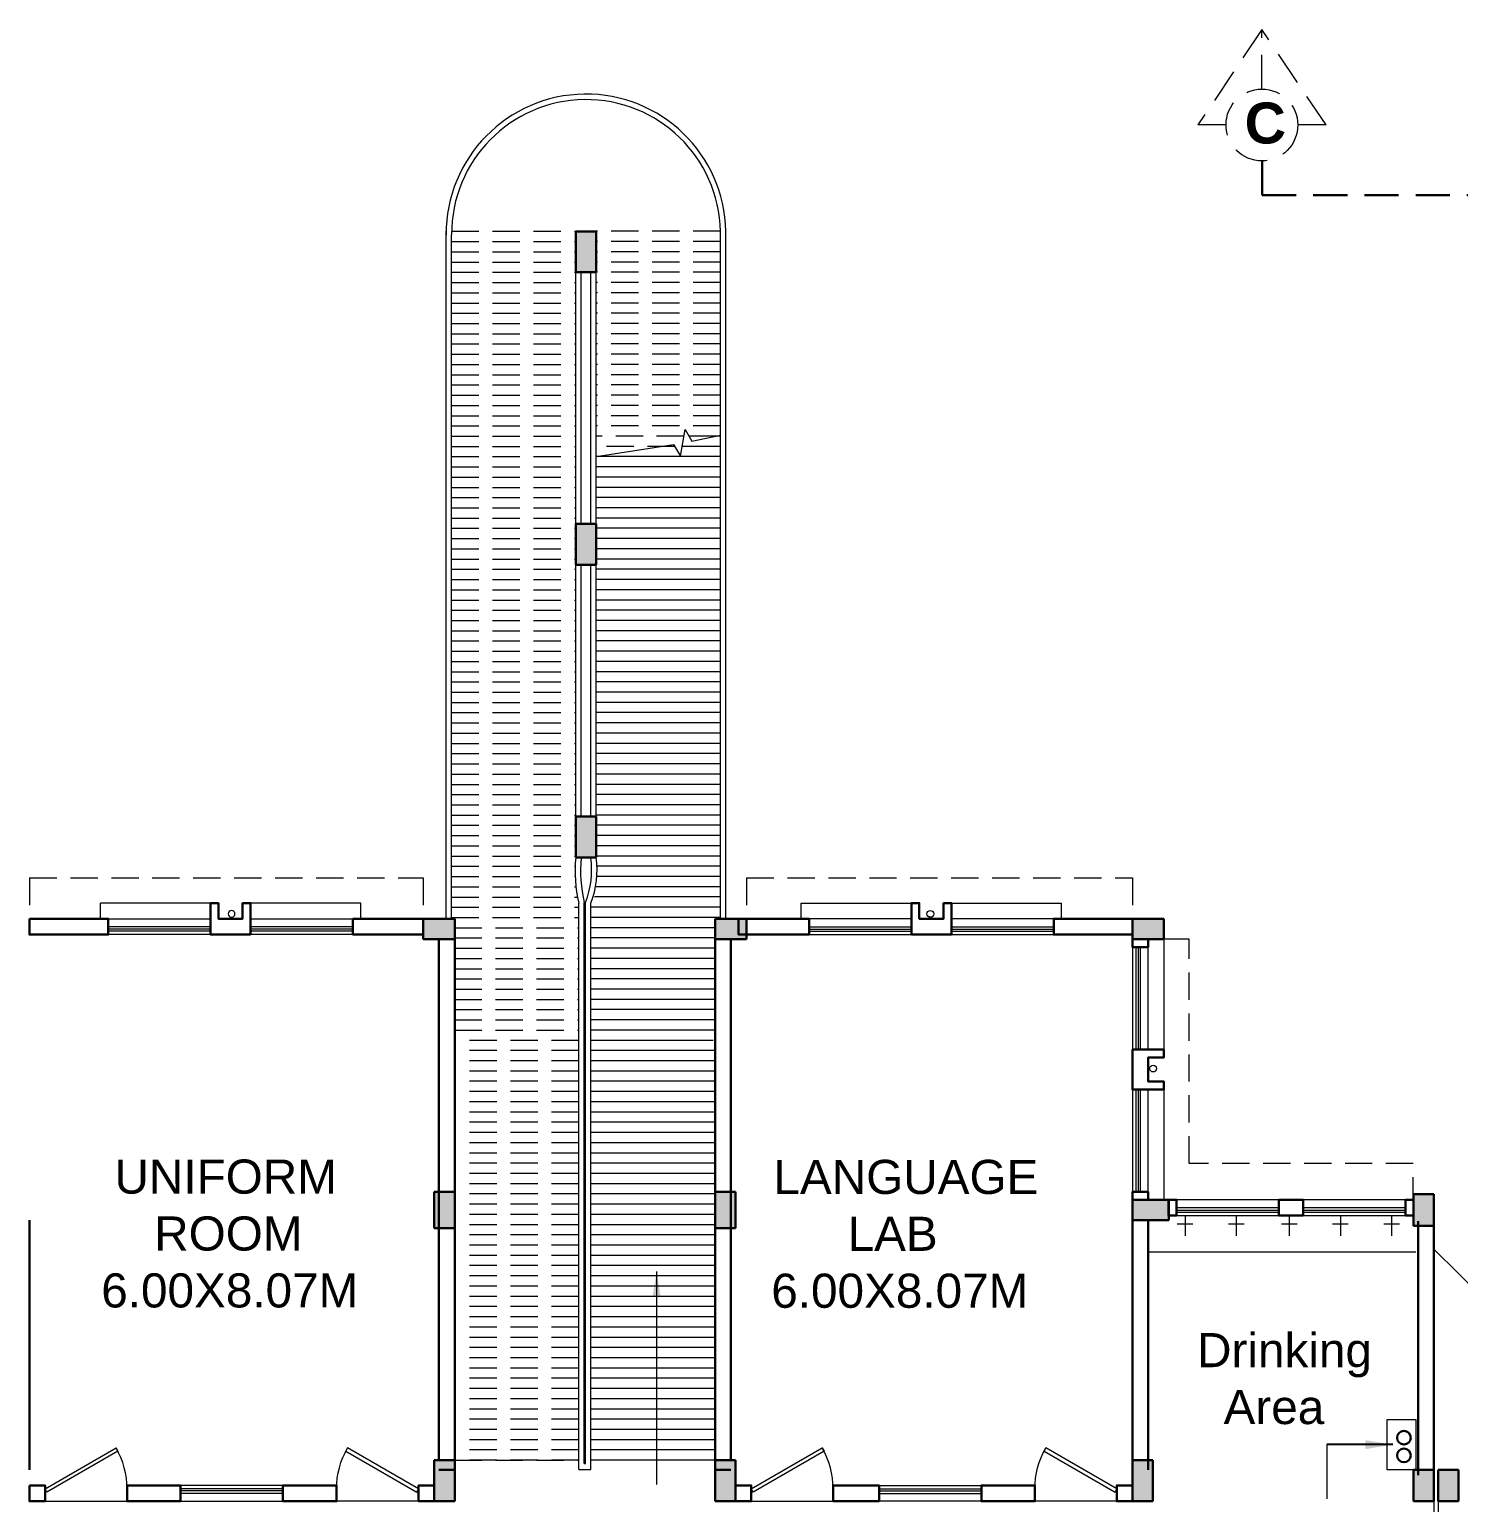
# Model space of a CAD drawing. Header units: millimetres. Extents: x 3614 to 12428, y -844 to 6844.
# Drawn here: x 5632.47 to 5653.4, y -545.58 to -524 of the extents above; entities that cross this region are included whole.
import ezdxf

# ---------------------------------------------------------------- set-up
doc = ezdxf.new("R2010")
doc.units = ezdxf.units.MM
doc.header["$LTSCALE"] = 40
doc.header["$MEASUREMENT"] = 0
doc.linetypes.add('DASHED', pattern=[0.75, 0.5, -0.25])
doc.linetypes.add('DASHED2', pattern=[0.375, 0.25, -0.125])
doc.layers.get('0').update_dxf_attribs({"linetype": 'CONTINUOUS', "lineweight": 20})
for name, color, linetype, lineweight in [('CLL LEV.', 15, 'CONTINUOUS', 18), ('Column', 252, 'CONTINUOUS', 30), ('Column Hatch', 253, 'CONTINUOUS', 13), ('Dim', 220, 'CONTINUOUS', 15), ('Door', 54, 'CONTINUOUS', 18), ('EXPANSION JOINT', 248, 'CONTINUOUS', 20), ('Fixture', 44, 'CONTINUOUS', 15), ('Hidden', 30, 'DASHED', 18), ('LINE', 22, 'CONTINUOUS', 13), ('Railing', 23, 'CONTINUOUS', 18), ('RAMP', 213, 'CONTINUOUS', 15), ('Section', 72, 'DASHED2', 30), ('Services', 1, 'DASHED', 30), ('TEXT', 7, 'CONTINUOUS', 20), ('Ventilator', 6, 'DASHED', 18), ('Wall', 7, 'CONTINUOUS', 30), ('Window', 150, 'CONTINUOUS', 15), ('Window-Wall', 7, 'CONTINUOUS', 18)]:
    doc.layers.add(name, color=color, linetype=linetype, lineweight=lineweight)
doc.styles.add('DIM', font='arial.ttf')
doc.styles.add('L120', font='simplex.shx', dxfattribs={"height": 1})
doc.styles.get("Standard").update_dxf_attribs({"font": 'txt.shx', "height": 0.03937})
doc.styles.add('Tabrej', font='GOTHIC.TTF')
doc.dimstyles.new('Current Dim style', dxfattribs={"dimscale": 0.3, "dimtxt": 1.8, "dimasz": 1.2, "dimexe": 0.18, "dimexo": 1, "dimgap": 0.09, "dimtad": 0, "dimzin": 0, "dimdsep": 46, "dimtxsty": 'Tabrej', "dimcen": 0.09, "dimclrd": 256, "dimclre": 256, "dimclrt": 7, "dimadec": 0, "dimazin": 0, "dimtfac": 1, "dimtofl": 0, "dimtmove": 2, "dimatfit": 3, "dimfxl": 0, "dimtolj": 1, "dimtzin": 0, "dimlwd": -1, "dimlwe": -1, "dimarcsym": 0})
doc.dimstyles.get("Standard").update_dxf_attribs({"dimtxt": 0.18, "dimasz": 0.18, "dimexe": 0.18, "dimexo": 0.0625, "dimgap": 0.09, "dimtad": 0, "dimtih": 1, "dimtoh": 1, "dimdec": 4, "dimzin": 0, "dimdsep": 46, "dimtxsty": 'Standard', "dimcen": 0.09, "dimadec": 0, "dimazin": 0, "dimtfac": 1, "dimtdec": 4, "dimtofl": 0, "dimtmove": 0, "dimatfit": 3, "dimfxl": 0, "dimtolj": 1, "dimtzin": 0, "dimarcsym": 0})

# ---------------------------------------------------------------- blocks, each defined once
blk = doc.blocks.new('colm 600')
at = {"layer": 'Column Hatch'}
h = blk.add_hatch(color=0, dxfattribs=at)
h.dxf.hatch_style = 1
h.paths.add_polyline_path([(5460.775, -628.796), (5460.475, -628.796), (5460.475, -629.396), (5460.775, -629.396)])
at = {"layer": 'Column'}
for p, q in [((5460.775, -628.796), (5460.475, -628.796)), ((5460.475, -628.796), (5460.475, -629.396)), ((5460.775, -629.396), (5460.775, -628.796)), ((5460.475, -629.396), (5460.775, -629.396))]:
    blk.add_line(p, q, dxfattribs=at)
blk = doc.blocks.new('COLUMN 546')
at = {"layer": 'Column Hatch'}
h = blk.add_hatch(color=0, dxfattribs=at)
h.dxf.hatch_style = 1
h.paths.add_polyline_path([(0, 0), (0.3, 0), (0.3, 0.46), (0, 0.46)])
at = {"layer": 'Column'}
for p, q in [((0.3, 0.46), (0, 0.46)), ((0, 0.46), (0, 0)), ((0.3, 0), (0.3, 0.46)), ((0, 0), (0.3, 0))]:
    blk.add_line(p, q, dxfattribs=at)
blk = doc.blocks.new('WINDOW 1')
at = {"layer": 'CLL LEV.'}
for p, q in [((-0.115, -0.23), (-0.115, -0.46)), ((1.615, -0.23), (1.615, -0.46)), ((-0.115, -0.46), (1.615, -0.46))]:
    blk.add_line(p, q, dxfattribs=at)
at = {"layer": 'Window'}
for p, q in [((0, -0.051), (1.5, -0.051)), ((0, -0.081), (1.5, -0.081))]:
    blk.add_line(p, q, dxfattribs=at)
at = {"layer": 'Window-Wall'}
for p, q in [((0, 0), (1.5, 0)), ((0, -0.23), (0, 0)), ((1.5, 0), (1.5, -0.23)), ((0, -0.115), (1.5, -0.115)), ((1.5, -0.23), (0, -0.23))]:
    blk.add_line(p, q, dxfattribs=at)
blk = doc.blocks.new('SHAFT2')
at = {"layer": 'Fixture'}
blk.add_circle((0.302, 0.307), 0.05, dxfattribs=at)
at = {"layer": 'Wall'}
blk.add_lwpolyline([(0, 0.585), (0.46, 0.585), (0.46, 0.47), (0.23, 0.47), (0.23, 0.115), (0.46, 0.115), (0.46, 0), (0, 0), (0, 0.585)], dxfattribs=at)
blk = doc.blocks.new('*U18')
for p, q in [((0, 0), (0, -6)), ((40, 0), (40, -6))]:
    blk.add_line(p, q)
blk.add_lwpolyline([(0, 0), (34.64, 20), (35.52, 18.48), (0.87, -1.52)], close=True)
blk.add_arc((0, 0), 40, 0, 30)
blk = doc.blocks.new('DOOR1')
at = {"layer": 'Door'}
blk.add_line((0, 0), (1.2, 0), dxfattribs=at)
at = {"layer": 'Door', "xscale": 0.0300000000000013, "yscale": 0.0300000000000013, "zscale": 0.0300000000000013}
blk.add_blockref('*U18', (0, 0.18), dxfattribs=at)
blk = doc.blocks.new('VENT 2')
at = {"layer": 'Ventilator', "linetype": 'Continuous', "ltscale": 0.02}
for p, q in [((0, 0.182), (1.5, 0.182)), ((0, 0.152), (1.5, 0.152))]:
    blk.add_line(p, q, dxfattribs=at)
at = {"layer": 'Window-Wall'}
for p, q in [((0, 0.23), (1.5, 0.23)), ((0, 0), (0, 0.23)), ((1.5, 0.23), (1.5, 0)), ((0, 0.115), (1.5, 0.115)), ((1.5, 0), (0, 0))]:
    blk.add_line(p, q, dxfattribs=at)
blk = doc.blocks.new('COLM 530')
at = {"layer": 'Column Hatch'}
h = blk.add_hatch(color=0, dxfattribs=at)
h.dxf.hatch_style = 1
h.paths.add_polyline_path([(5443.518, -633.795), (5443.218, -633.795), (5443.218, -634.325), (5443.518, -634.325)])
at = {"layer": 'Column'}
for p, q in [((5443.518, -633.795), (5443.218, -633.795)), ((5443.218, -633.795), (5443.218, -634.325)), ((5443.518, -634.325), (5443.518, -633.795)), ((5443.218, -634.325), (5443.518, -634.325))]:
    blk.add_line(p, q, dxfattribs=at)
blk = doc.blocks.new('PROJ FNVJ')
at = {"layer": 'Hidden', "ltscale": 0.02}
for p, q in [((5461.628, -603.619), (5467.398, -603.619)), ((5461.628, -603.619), (5461.628, -604.221)), ((5467.398, -603.619), (5467.398, -604.221))]:
    blk.add_line(p, q, dxfattribs=at)
blk = doc.blocks.new('BDHVBFH')
at = {"layer": 'Section', "color": 7, "linetype": 'ByBlock', "lineweight": 20, "ltscale": 0.05}
for p, q in [((5432.399, -574.787), (5431.461, -576.186)), ((5432.399, -575.66), (5432.399, -574.787)), ((5433.338, -576.186), (5432.399, -574.787)), ((5431.873, -576.186), (5431.461, -576.186)), ((5433.338, -576.186), (5432.925, -576.186))]:
    blk.add_line(p, q, dxfattribs=at)
blk.add_circle((5432.399, -576.186), 0.526, dxfattribs=at)
blk = doc.blocks.new('SEC CC')
at = {"layer": 'Section', "ltscale": 0.05}
for p, q in [((5650.526, -526.426), (5650.526, -525.926)), ((5675.879, -526.426), (5675.879, -525.926)), ((5650.526, -526.426), (5675.879, -526.426))]:
    blk.add_line(p, q, dxfattribs=at)
at = {"layer": 'Section'}
for p in [(218.124, 50.786), (243.496, 50.786)]:
    blk.add_blockref('BDHVBFH', p, dxfattribs=at)
at = {"layer": 'Section', "char_height": 0.6, "attachment_point": 1, "rotation": 1.0017, "style": 'Tabrej'}
for s, insert in [('{\\fArial|b1|i0|c0|p34;C}', (5650.265, -525.077)), ("{\\fArial|b1|i0|c0|p34;C'}", (5675.585, -525.134))]:
    blk.add_mtext_dynamic_manual_height_columns(s, width=20.54056, gutter_width=5, heights=[0], dxfattribs=dict(at, insert=insert))

msp = doc.modelspace()

# ---------------------------------------------------------------- linework, layer by layer
at = {"layer": 'CLL LEV.'}
for p, q in [((5648.8567, -539.413), (5649.0867, -539.413)), ((5649.0867, -539.413), (5649.0867, -541.143))]:
    msp.add_line(p, q, dxfattribs=at)
at = {"layer": 'Dim'}
for p, q in [((5640.5499, -538.058), (5640.5499, -538.058)), ((5640.7699, -538.058), (5640.7699, -538.058)), ((5651.4759, -544.7298), (5651.4759, -545.5236))]:
    msp.add_line(p, q, dxfattribs=at)
at = {"layer": 'Dim', "linetype": 'Continuous'}
msp.add_lwpolyline([(5640.7699, -530.258), (5641.9043, -530.0793), (5642.004, -530.2518), (5642.0731, -529.8594), (5642.1727, -530.0319), (5642.5899, -529.9418)], dxfattribs=at)
at = {"layer": 'EXPANSION JOINT', "linetype": 'ByBlock', "ltscale": 0.05}
for p, q in [((5653.0417, -545.558), (5653.0417, -549.373)), ((5653.1037, -545.558), (5653.1037, -549.373))]:
    msp.add_line(p, q, dxfattribs=at)
at = {"layer": 'Fixture', "linetype": 'ByBlock', "ltscale": 0.05}
for p, q in [((5649.2831, -541.4944), (5649.5131, -541.4944)), ((5649.3981, -541.373), (5649.3981, -541.673)), ((5650.0331, -541.4944), (5650.2631, -541.4944)), ((5650.1481, -541.373), (5650.1481, -541.673)), ((5650.8081, -541.4944), (5651.0381, -541.4944)), ((5650.9231, -541.373), (5650.9231, -541.673)), ((5651.5581, -541.4944), (5651.7881, -541.4944)), ((5651.6731, -541.373), (5651.6731, -541.673)), ((5652.3081, -541.4944), (5652.5381, -541.4944)), ((5652.4231, -541.373), (5652.4231, -541.673)), ((5648.8581, -541.9048), (5652.7781, -541.9048))]:
    msp.add_line(p, q, dxfattribs=at)
at = {"layer": 'Hidden', "ltscale": 0.02}
for p, q in [((5642.9717, -536.4259), (5648.6267, -536.4259)), ((5642.9717, -536.4259), (5642.9717, -537.028)), ((5648.6267, -536.4259), (5648.6267, -537.028)), ((5649.4567, -537.328), (5648.8567, -537.328)), ((5649.4567, -540.613), (5649.4567, -537.328)), ((5652.7404, -540.613), (5649.4567, -540.613)), ((5652.7404, -541.213), (5652.7404, -540.613))]:
    msp.add_line(p, q, dxfattribs=at)
at = {"layer": 'LINE', "linetype": 'ByBlock', "ltscale": 0.05}
msp.add_lwpolyline([(5652.3602, -544.3616), (5652.7767, -544.3616), (5652.7767, -545.098), (5652.3602, -545.098)], close=True, dxfattribs=at)
at = {"layer": 'Railing'}
for p, q in [((5638.5717, -537.028), (5638.5717, -526.958)), ((5638.6517, -537.028), (5638.6517, -527.0087)), ((5640.4699, -536.128), (5640.4699, -526.958)), ((5640.7699, -536.128), (5640.7699, -526.958)), ((5642.5899, -537.028), (5642.5899, -526.958)), ((5642.6699, -537.028), (5642.6699, -526.958)), ((5640.5499, -531.243), (5640.5499, -527.558)), ((5640.6899, -531.243), (5640.6899, -527.558)), ((5640.5499, -535.528), (5640.5499, -531.843)), ((5640.6899, -535.528), (5640.6899, -531.843)), ((5640.5149, -545.0927), (5640.5149, -536.798)), ((5640.5949, -545.0057), (5640.5949, -536.7887)), ((5640.6117, -545.0057), (5640.6117, -536.7888)), ((5640.6917, -545.0927), (5640.6917, -536.7981)), ((5640.5949, -545.0057), (5640.6117, -545.0057)), ((5640.5149, -545.0927), (5640.6917, -545.0927))]:
    msp.add_line(p, q, dxfattribs=at)
for centre, radius, start, end in [((5640.621, -526.9974), 2.0493, 1.14574, 180.33026), ((5640.621, -526.9974), 1.9693, 1.14574, 180.33026), ((5642.5426, -536.3253), 2.0821, 174.56259, 193.12232), ((5642.5426, -536.3253), 2.0021, 174.56259, 193.3831), ((5639.4339, -536.3159), 1.2692, 338.12263, 8.16683), ((5639.459, -536.3147), 1.3241, 338.58679, 8.10546)]:
    msp.add_arc(centre, radius, start, end, dxfattribs=at)
at = {"layer": 'RAMP', "linetype": 'DASHED', "ltscale": 0.02}
for p, q in [((5638.6517, -526.958), (5640.4699, -526.958)), ((5638.6517, -527.108), (5640.4699, -527.108)), ((5642.5899, -526.958), (5640.7699, -526.958)), ((5642.5899, -527.108), (5640.7699, -527.108)), ((5638.6517, -527.258), (5640.4699, -527.258)), ((5642.5899, -527.258), (5640.7699, -527.258)), ((5638.6517, -527.408), (5640.4699, -527.408)), ((5642.5899, -527.408), (5640.7699, -527.408)), ((5638.6517, -527.558), (5640.4699, -527.558)), ((5638.6517, -527.708), (5640.4699, -527.708)), ((5642.5899, -527.558), (5640.7699, -527.558)), ((5642.5899, -527.708), (5640.7699, -527.708)), ((5638.6517, -527.858), (5640.4699, -527.858)), ((5642.5899, -527.858), (5640.7699, -527.858)), ((5638.6517, -528.008), (5640.4699, -528.008)), ((5638.6517, -528.158), (5640.4699, -528.158)), ((5642.5899, -528.008), (5640.7699, -528.008)), ((5642.5899, -528.158), (5640.7699, -528.158)), ((5638.6517, -528.308), (5640.4699, -528.308)), ((5642.5899, -528.308), (5640.7699, -528.308)), ((5638.6517, -528.458), (5640.4699, -528.458)), ((5638.6517, -528.608), (5640.4699, -528.608)), ((5642.5899, -528.458), (5640.7699, -528.458)), ((5642.5899, -528.608), (5640.7699, -528.608)), ((5638.6517, -528.758), (5640.4699, -528.758)), ((5642.5899, -528.758), (5640.7699, -528.758)), ((5638.6517, -528.908), (5640.4699, -528.908)), ((5638.6517, -529.058), (5640.4699, -529.058)), ((5642.5899, -528.908), (5640.7699, -528.908)), ((5642.5899, -529.058), (5640.7699, -529.058)), ((5638.6517, -529.208), (5640.4699, -529.208)), ((5642.5899, -529.208), (5640.7699, -529.208)), ((5638.6517, -529.358), (5640.4699, -529.358)), ((5642.5899, -529.358), (5640.7699, -529.358)), ((5638.6517, -529.508), (5640.4699, -529.508)), ((5638.6517, -529.658), (5640.4699, -529.658)), ((5642.5899, -529.508), (5640.7699, -529.508)), ((5642.5899, -529.658), (5640.7699, -529.658)), ((5638.6517, -529.808), (5640.4699, -529.808)), ((5642.5899, -529.808), (5640.7699, -529.808)), ((5638.6517, -529.958), (5640.4699, -529.958)), ((5638.6517, -530.108), (5640.4699, -530.108)), ((5642.0557, -529.958), (5640.7699, -529.958)), ((5641.9209, -530.108), (5640.7699, -530.108)), ((5638.6517, -530.258), (5640.4699, -530.258)), ((5638.6517, -530.408), (5640.4699, -530.408)), ((5638.6517, -530.558), (5640.4699, -530.558)), ((5638.6517, -530.708), (5640.4699, -530.708)), ((5638.6517, -530.858), (5640.4699, -530.858)), ((5638.6517, -531.008), (5640.4699, -531.008)), ((5638.6517, -531.158), (5640.4699, -531.158)), ((5638.6517, -531.308), (5640.4699, -531.308)), ((5638.6517, -531.458), (5640.4699, -531.458)), ((5638.6517, -531.608), (5640.4699, -531.608)), ((5638.6517, -531.758), (5640.4699, -531.758)), ((5638.6517, -531.908), (5640.4699, -531.908)), ((5638.6517, -532.058), (5640.4699, -532.058)), ((5638.6517, -532.208), (5640.4699, -532.208)), ((5638.6517, -532.358), (5640.4699, -532.358)), ((5638.6517, -532.508), (5640.4699, -532.508)), ((5638.6517, -532.658), (5640.4699, -532.658)), ((5638.6517, -532.808), (5640.4699, -532.808)), ((5638.6517, -532.958), (5640.4699, -532.958)), ((5638.6517, -533.108), (5640.4699, -533.108)), ((5638.6517, -533.258), (5640.4699, -533.258)), ((5638.6517, -533.408), (5640.4699, -533.408)), ((5638.6517, -533.558), (5640.4699, -533.558)), ((5638.6517, -533.708), (5640.4699, -533.708)), ((5638.6517, -533.858), (5640.4699, -533.858)), ((5638.6517, -534.008), (5640.4699, -534.008)), ((5638.6517, -534.158), (5640.4699, -534.158)), ((5638.6517, -534.308), (5640.4699, -534.308)), ((5638.6517, -534.458), (5640.4699, -534.458)), ((5638.6517, -534.608), (5640.4699, -534.608)), ((5638.6517, -534.758), (5640.4699, -534.758)), ((5638.6517, -534.908), (5640.4699, -534.908)), ((5638.6517, -535.058), (5640.4699, -535.058)), ((5638.6517, -535.208), (5640.4699, -535.208)), ((5638.6517, -535.358), (5640.4699, -535.358)), ((5638.6517, -535.508), (5640.4699, -535.508)), ((5638.6517, -535.658), (5640.4699, -535.658)), ((5638.6517, -535.808), (5640.4699, -535.808)), ((5638.6517, -535.958), (5640.4699, -535.958)), ((5638.6517, -536.108), (5640.4699, -536.108)), ((5638.6517, -536.258), (5640.4699, -536.258)), ((5638.6517, -536.408), (5640.4699, -536.408)), ((5638.6517, -536.558), (5640.4699, -536.558)), ((5638.6517, -536.7107), (5640.4965, -536.7107)), ((5638.6517, -536.858), (5640.5149, -536.858)), ((5638.6517, -537.008), (5640.5149, -537.008)), ((5638.6967, -537.158), (5640.5149, -537.158)), ((5638.6967, -537.308), (5640.5149, -537.308)), ((5638.6967, -537.458), (5640.5149, -537.458)), ((5638.6967, -537.608), (5640.5149, -537.608)), ((5638.6967, -537.758), (5640.5149, -537.758)), ((5638.6967, -537.908), (5640.5149, -537.908)), ((5638.6967, -538.058), (5640.5149, -538.058)), ((5638.6967, -538.208), (5640.5149, -538.208)), ((5638.6967, -538.358), (5640.5094, -538.358)), ((5638.6967, -538.508), (5640.5057, -538.508)), ((5638.6967, -538.658), (5640.5149, -538.658)), ((5640.5149, -538.808), (5638.6967, -538.808)), ((5640.5149, -538.958), (5638.6967, -538.958)), ((5640.5149, -539.108), (5638.6967, -539.108)), ((5640.5149, -539.258), (5638.6967, -539.258)), ((5640.5149, -539.408), (5638.6967, -539.408)), ((5640.5149, -539.558), (5638.6967, -539.558)), ((5640.5149, -539.708), (5638.6967, -539.708)), ((5640.5149, -539.858), (5638.6967, -539.858)), ((5640.5149, -540.008), (5638.6967, -540.008)), ((5640.5149, -540.158), (5638.6967, -540.158)), ((5640.5149, -540.308), (5638.6967, -540.308)), ((5640.5149, -540.458), (5638.6967, -540.458)), ((5640.5149, -540.608), (5638.6967, -540.608)), ((5640.5149, -540.758), (5638.6967, -540.758)), ((5640.5149, -540.908), (5638.6967, -540.908)), ((5640.5149, -541.058), (5638.6967, -541.058)), ((5640.5149, -541.208), (5638.6967, -541.208)), ((5640.5149, -541.358), (5638.6967, -541.358)), ((5640.5149, -541.508), (5638.6967, -541.508)), ((5640.5149, -541.658), (5638.6967, -541.658)), ((5640.5149, -541.808), (5638.6967, -541.808)), ((5640.5149, -541.958), (5638.6967, -541.958)), ((5640.5149, -542.108), (5638.6967, -542.108)), ((5640.5149, -542.258), (5638.6967, -542.258)), ((5640.5149, -542.408), (5638.6967, -542.408)), ((5640.5149, -542.558), (5638.6967, -542.558)), ((5640.5149, -542.708), (5638.6967, -542.708)), ((5640.5149, -542.858), (5638.6967, -542.858)), ((5640.5149, -543.008), (5638.6967, -543.008)), ((5640.5149, -543.158), (5638.6967, -543.158)), ((5640.5149, -543.308), (5638.6967, -543.308)), ((5640.5149, -543.458), (5638.6967, -543.458)), ((5640.5149, -543.608), (5638.6967, -543.608)), ((5640.5149, -543.758), (5638.6967, -543.758)), ((5640.5149, -543.908), (5638.6967, -543.908)), ((5640.5149, -544.058), (5638.6967, -544.058)), ((5640.5149, -544.208), (5638.6967, -544.208)), ((5640.5149, -544.358), (5638.6967, -544.358)), ((5640.5149, -544.508), (5638.6967, -544.508)), ((5640.5149, -544.658), (5638.6967, -544.658)), ((5640.5149, -544.808), (5638.6967, -544.808)), ((5638.6967, -544.958), (5640.5149, -544.958)), ((5640.5149, -544.958), (5638.6967, -544.958))]:
    msp.add_line(p, q, dxfattribs=at)
at = {"layer": 'RAMP'}
for p, q in [((5642.5899, -530.108), (5642.0293, -530.108)), ((5642.5899, -529.958), (5642.13, -529.958)), ((5642.5899, -530.258), (5640.7699, -530.258)), ((5642.5899, -530.408), (5640.7699, -530.408)), ((5642.5899, -530.558), (5640.7699, -530.558)), ((5642.5899, -530.708), (5640.7699, -530.708)), ((5642.5899, -530.858), (5640.7699, -530.858)), ((5642.5899, -531.008), (5640.7699, -531.008)), ((5642.5899, -531.158), (5640.7699, -531.158)), ((5642.5899, -531.308), (5640.7699, -531.308)), ((5642.5899, -531.458), (5640.7699, -531.458)), ((5642.5899, -531.608), (5640.7699, -531.608)), ((5642.5899, -531.758), (5640.7699, -531.758)), ((5642.5899, -531.908), (5640.7699, -531.908)), ((5642.5899, -532.058), (5640.7699, -532.058)), ((5642.5899, -532.208), (5640.7699, -532.208)), ((5642.5899, -532.358), (5640.7699, -532.358)), ((5642.5899, -532.508), (5640.7699, -532.508)), ((5642.5899, -532.658), (5640.7699, -532.658)), ((5642.5899, -532.808), (5640.7699, -532.808)), ((5642.5899, -532.958), (5640.7699, -532.958)), ((5642.5899, -533.108), (5640.7699, -533.108)), ((5642.5899, -533.258), (5640.7699, -533.258)), ((5642.5899, -533.408), (5640.7699, -533.408)), ((5642.5899, -533.558), (5640.7699, -533.558)), ((5642.5899, -533.708), (5640.7699, -533.708)), ((5642.5899, -533.858), (5640.7699, -533.858)), ((5642.5899, -534.008), (5640.7699, -534.008)), ((5642.5899, -534.158), (5640.7699, -534.158)), ((5642.5899, -534.308), (5640.7699, -534.308)), ((5642.5899, -534.458), (5640.7699, -534.458)), ((5642.5899, -534.608), (5640.7699, -534.608)), ((5642.5899, -534.758), (5640.7699, -534.758)), ((5642.5899, -534.908), (5640.7699, -534.908)), ((5642.5899, -535.058), (5640.7699, -535.058)), ((5642.5899, -535.208), (5640.7699, -535.208)), ((5642.5899, -535.358), (5640.7699, -535.358)), ((5642.5899, -535.508), (5640.7699, -535.508)), ((5642.5899, -535.658), (5640.7699, -535.658)), ((5642.5899, -535.808), (5640.7699, -535.808)), ((5642.5899, -535.958), (5640.7699, -535.958)), ((5642.5899, -536.108), (5640.7699, -536.108)), ((5642.5899, -536.258), (5640.7699, -536.258)), ((5642.5899, -536.408), (5640.7699, -536.408)), ((5642.5899, -536.558), (5640.7699, -536.558)), ((5642.5899, -536.708), (5640.7438, -536.708)), ((5642.5899, -536.8581), (5640.6917, -536.8581)), ((5642.5899, -537.0081), (5640.6917, -537.0081)), ((5642.5117, -537.1581), (5640.6917, -537.1581)), ((5642.5117, -537.3081), (5640.6917, -537.3081)), ((5642.5117, -537.4581), (5640.6917, -537.4581)), ((5642.5117, -537.6081), (5640.6917, -537.6081)), ((5642.5117, -537.7581), (5640.6917, -537.7581)), ((5642.5117, -537.9081), (5640.6917, -537.9081)), ((5642.5117, -538.0581), (5640.6917, -538.0581)), ((5642.5117, -538.2081), (5640.6917, -538.2081)), ((5642.5117, -538.3581), (5640.6972, -538.3581)), ((5642.5117, -538.5081), (5640.701, -538.5081)), ((5642.5117, -538.6581), (5640.6917, -538.6581)), ((5642.4825, -538.8081), (5640.6917, -538.8081)), ((5642.5117, -538.9581), (5640.6917, -538.9581)), ((5642.5117, -539.1081), (5640.6917, -539.1081)), ((5642.5117, -539.2581), (5640.6917, -539.2581)), ((5642.5117, -539.4081), (5640.6917, -539.4081)), ((5642.5117, -539.5581), (5640.6917, -539.5581)), ((5642.5117, -539.7081), (5640.6917, -539.7081)), ((5642.5117, -539.8581), (5640.6917, -539.8581)), ((5642.5117, -540.0081), (5640.6917, -540.0081)), ((5642.5117, -540.1581), (5640.6917, -540.1581)), ((5642.5117, -540.3081), (5640.6917, -540.3081)), ((5642.5117, -540.4581), (5640.6917, -540.4581)), ((5642.5117, -540.6081), (5640.6917, -540.6081)), ((5642.5117, -540.7581), (5640.6917, -540.7581)), ((5642.5117, -540.9081), (5640.6917, -540.9081)), ((5642.5117, -541.0581), (5640.6917, -541.0581)), ((5642.5117, -541.2081), (5640.6917, -541.2081)), ((5642.5117, -541.3581), (5640.6917, -541.3581)), ((5642.5117, -541.5081), (5640.6917, -541.5081)), ((5642.5117, -541.6581), (5640.6917, -541.6581)), ((5642.5117, -541.8081), (5640.6917, -541.8081)), ((5642.5117, -541.9581), (5640.6917, -541.9581)), ((5642.5117, -542.1081), (5640.6917, -542.1081)), ((5642.5117, -542.2581), (5640.6917, -542.2581)), ((5642.5117, -542.4081), (5640.6917, -542.4081)), ((5642.5117, -542.5581), (5640.6917, -542.5581)), ((5642.5117, -542.7081), (5640.6917, -542.7081)), ((5642.5117, -542.8581), (5640.6917, -542.8581)), ((5642.5117, -543.0081), (5640.6917, -543.0081)), ((5642.5117, -543.1581), (5640.6917, -543.1581)), ((5642.5117, -543.3081), (5640.6917, -543.3081)), ((5642.5117, -543.4581), (5640.6917, -543.4581)), ((5642.5117, -543.6081), (5640.6917, -543.6081)), ((5642.5117, -543.7581), (5640.6917, -543.7581)), ((5642.5117, -543.9081), (5640.6917, -543.9081)), ((5642.5117, -544.0581), (5640.6917, -544.0581)), ((5642.5117, -544.2081), (5640.6917, -544.2081)), ((5642.5117, -544.3581), (5640.6917, -544.3581)), ((5642.5117, -544.5081), (5640.6917, -544.5081)), ((5642.5117, -544.6581), (5640.6917, -544.6581)), ((5642.5117, -544.8081), (5640.6917, -544.8081)), ((5642.5117, -544.9581), (5640.6917, -544.9581))]:
    msp.add_line(p, q, dxfattribs=at)
at = {"layer": 'Services', "linetype": 'ByBlock', "ltscale": 0.05}
for centre in [(5652.6034, -544.6278), (5652.6034, -544.888)]:
    msp.add_circle(centre, 0.1, dxfattribs=at)
at = {"layer": 'Wall'}
for p, q in [((5638.4667, -537.328), (5638.4667, -544.958)), ((5638.6967, -537.328), (5638.6967, -544.958)), ((5642.5117, -537.3281), (5642.5117, -544.9581)), ((5642.7417, -537.3281), (5642.7417, -544.9581))]:
    msp.add_line(p, q, dxfattribs=at)
at = {"layer": 'Wall', "ltscale": 0.05}
for p, q in [((5632.4667, -541.443), (5632.4667, -545.098)), ((5648.6267, -541.443), (5648.6267, -545.098)), ((5648.8567, -541.443), (5648.8567, -545.098)), ((5638.6967, -545.0981), (5638.4667, -545.0981)), ((5642.5117, -545.0981), (5642.7417, -545.0981))]:
    msp.add_line(p, q, dxfattribs=at)
at = {"layer": 'Wall', "linetype": 'ByBlock', "ltscale": 0.05}
for p, q in [((5652.8117, -545.178), (5652.8117, -541.4548)), ((5653.0417, -545.098), (5653.0417, -541.4548))]:
    msp.add_line(p, q, dxfattribs=at)
at = {"layer": 'Wall'}
for points in [[(5632.4667, -537.028), (5633.6203, -537.028), (5633.6203, -537.258), (5632.4667, -537.258), (5632.4667, -537.028)], [(5637.2053, -537.028), (5638.2367, -537.028), (5638.2367, -537.258), (5637.2053, -537.258), (5637.2053, -537.028)], [(5643.8881, -537.028), (5642.8567, -537.028), (5642.8567, -537.258), (5643.8881, -537.258), (5643.8881, -537.028)], [(5648.6267, -537.028), (5647.4731, -537.028), (5647.4731, -537.258), (5648.6267, -537.258), (5648.6267, -537.028)], [(5648.8567, -537.328), (5648.8567, -537.443), (5648.6267, -537.443), (5648.6267, -537.328), (5648.8567, -537.328)], [(5648.8567, -537.443), (5648.8567, -537.328), (5648.6267, -537.328), (5648.6267, -537.443), (5648.8567, -537.443)], [(5648.8567, -541.143), (5648.8567, -541.028), (5648.6267, -541.028), (5648.6267, -541.143), (5648.8567, -541.143)], [(5649.2731, -541.373), (5649.2731, -541.143), (5649.1567, -541.143), (5649.1567, -541.373), (5649.2731, -541.373)], [(5651.1267, -541.373), (5651.1267, -541.143), (5650.7731, -541.143), (5650.7731, -541.373), (5651.1267, -541.373)], [(5652.7431, -541.373), (5652.7431, -541.143), (5652.6267, -541.143), (5652.6267, -541.373), (5652.7431, -541.373)], [(5632.4667, -545.328), (5632.4667, -545.558), (5632.6967, -545.558), (5632.6967, -545.328), (5632.4667, -545.328)], [(5633.8967, -545.328), (5633.8967, -545.558), (5634.679, -545.558), (5634.679, -545.328), (5633.8967, -545.328)], [(5636.9667, -545.3281), (5636.9667, -545.5581), (5636.179, -545.5581), (5636.179, -545.3281), (5636.9667, -545.3281)], [(5638.3967, -545.3281), (5638.3967, -545.5581), (5638.1667, -545.5581), (5638.1667, -545.3281), (5638.3967, -545.3281)], [(5642.8117, -545.3281), (5642.8117, -545.5581), (5643.0417, -545.5581), (5643.0417, -545.3281), (5642.8117, -545.3281)], [(5644.2417, -545.3281), (5644.2417, -545.5581), (5644.9145, -545.5581), (5644.9145, -545.3281), (5644.2417, -545.3281)], [(5647.1967, -545.328), (5647.1967, -545.558), (5646.4145, -545.558), (5646.4145, -545.328), (5647.1967, -545.328)], [(5648.6267, -545.328), (5648.6267, -545.558), (5648.3967, -545.558), (5648.3967, -545.328), (5648.6267, -545.328)]]:
    msp.add_lwpolyline(points, dxfattribs=at)
at = {"layer": 'Window-Wall'}
msp.add_line((5648.8567, -539.528), (5648.6267, -539.528), dxfattribs=at)
at = {"layer": 'Window-Wall', "linetype": 'DASHED', "ltscale": 0.05}
msp.add_line((5653.0417, -541.868), (5656.6967, -545.478), dxfattribs=at)

# ---------------------------------------------------------------- block references
for name, p in [('colm 600', (179.9948, 101.8378)), ('colm 600', (179.9948, 97.5528)), ('colm 600', (179.9948, 93.2678)), ('COLM 530', (195.1789, 92.7669)), ('COLM 530', (199.2939, 92.7669)), ('colm 600', (177.9217, 83.8378)), ('colm 600', (182.0367, 83.8377))]:
    msp.add_blockref(name, p)
at = {"linetype": 'ByBlock', "extrusion": (0, 0, -1), "zscale": -1, "rotation": 89.9999999999398}
msp.add_blockref('SHAFT2', (-5635.1203, -537.258), dxfattribs=at)
at = {"linetype": 'ByBlock', "extrusion": (0, 0, -1), "xscale": -1, "zscale": -1, "rotation": 270}
msp.add_blockref('SHAFT2', (-5645.9731, -537.258), dxfattribs=at)
at = {"color": 7, "extrusion": (0, 0, -1), "xscale": -1, "zscale": -1, "rotation": 270}
msp.add_blockref('COLUMN 546', (-5638.6967, -537.328), dxfattribs=at)
at = {"color": 7, "extrusion": (0, 0, -1), "zscale": -1, "rotation": 90.00000000000004}
for p in [(-5642.5117, -537.3281), (-5648.6267, -537.328)]:
    msp.add_blockref('COLUMN 546', p, dxfattribs=at)
at = {"linetype": 'ByBlock', "extrusion": (0, 0, -1), "xscale": -1, "zscale": -1}
msp.add_blockref('SHAFT2', (-5648.6267, -539.528), dxfattribs=at)
at = {"color": 7, "extrusion": (0, 0, -1), "zscale": -1}
for p in [(-5653.0417, -541.523), (-5653.0417, -545.558), (-5653.4037, -545.558)]:
    msp.add_blockref('COLUMN 546', p, dxfattribs=at)
at = {"xscale": -1, "rotation": 90}
msp.add_blockref('COLM 530', (5014.8319, 4902.0748), dxfattribs=at)
at = {"xscale": -1}
msp.add_blockref('colm 600', (11109.4018, 83.8378), dxfattribs=at)
at = {"layer": 'CLL LEV.', "rotation": 180.0000000000602}
for p in [(5635.1203, -537.258), (5637.2053, -537.258)]:
    msp.add_blockref('WINDOW 1', p, dxfattribs=at)
at = {"layer": 'CLL LEV.', "xscale": -1}
for p, rotation in [((5643.8881, -537.258), 180), ((5645.9731, -537.258), 180), ((5648.6267, -537.443), 90), ((5648.6267, -539.528), 90)]:
    msp.add_blockref('WINDOW 1', p, dxfattribs=dict(at, rotation=rotation))
at = {"layer": 'Hidden'}
msp.add_blockref('PROJ FNVJ', (170.8389, 67.1928), dxfattribs=at)
at = {"layer": 'Section'}
msp.add_blockref('SEC CC', (0, 0), dxfattribs=at)
at = {"layer": 'Wall', "extrusion": (0, 0, -1), "zscale": -1, "rotation": 180}
for p in [(-5649.2731, -541.143), (-5651.1267, -541.143)]:
    msp.add_blockref('VENT 2', p, dxfattribs=at)
at = {"layer": 'Wall'}
msp.add_blockref('DOOR1', (5632.6967, -545.558), dxfattribs=at)
at = {"layer": 'Wall', "extrusion": (0, 0, -1), "zscale": -1}
for name, p in [('DOOR1', (-5638.1667, -545.5581)), ('VENT 2', (-5636.179, -545.558))]:
    msp.add_blockref(name, p, dxfattribs=at)
at = {"layer": 'Wall', "extrusion": (0, 0, -1), "xscale": -1, "zscale": -1}
for name, p in [('DOOR1', (-5643.0417, -545.5581)), ('VENT 2', (-5644.9145, -545.558))]:
    msp.add_blockref(name, p, dxfattribs=at)
at = {"layer": 'Wall', "xscale": -1}
msp.add_blockref('DOOR1', (5648.3967, -545.558), dxfattribs=at)

# ---------------------------------------------------------------- texts
at = {"layer": 'TEXT', "char_height": 0.5, "attachment_point": 1, "style": 'DIM'}
for s, width, insert in [('{\\fArial|b0|i0|c0|p34;    UNIFORM\\P       ROOM\\P   6.00X8.07M}', 19.989683, (5632.9364, -540.5535)), ('\\pi0.35895;    LANGUAGE\\P\\pi1.8335;  LAB\\P\\pi0.52113;   6.00X8.07M', 5.338294, (5642.2315, -540.5582)), ('{\\fArial|b0|i0|c0|p34;Drinking\\P  Area}', 19.989683, (5649.5733, -543.095))]:
    msp.add_mtext_dynamic_manual_height_columns(s, width=width, gutter_width=5, heights=[0], dxfattribs=dict(at, insert=insert))

# ---------------------------------------------------------------- leaders
at = {"layer": 'TEXT'}
msp.add_leader([(5641.6549, -542.1945), (5641.6549, -545.3145)], dimstyle='Current Dim style', dxfattribs=at)
msp.add_leader([(5652.4391, -544.7298), (5651.4759, -544.7298)], dimstyle='Standard', override={"dimscale": 40, "dimasz": 0.01, "dimgap": 0.09, "dimtad": 0, "dimpost": "'", "dimtxsty": 'L120', "dimarcsym": 1}, dxfattribs=at)

doc.saveas('drawing.dxf')
